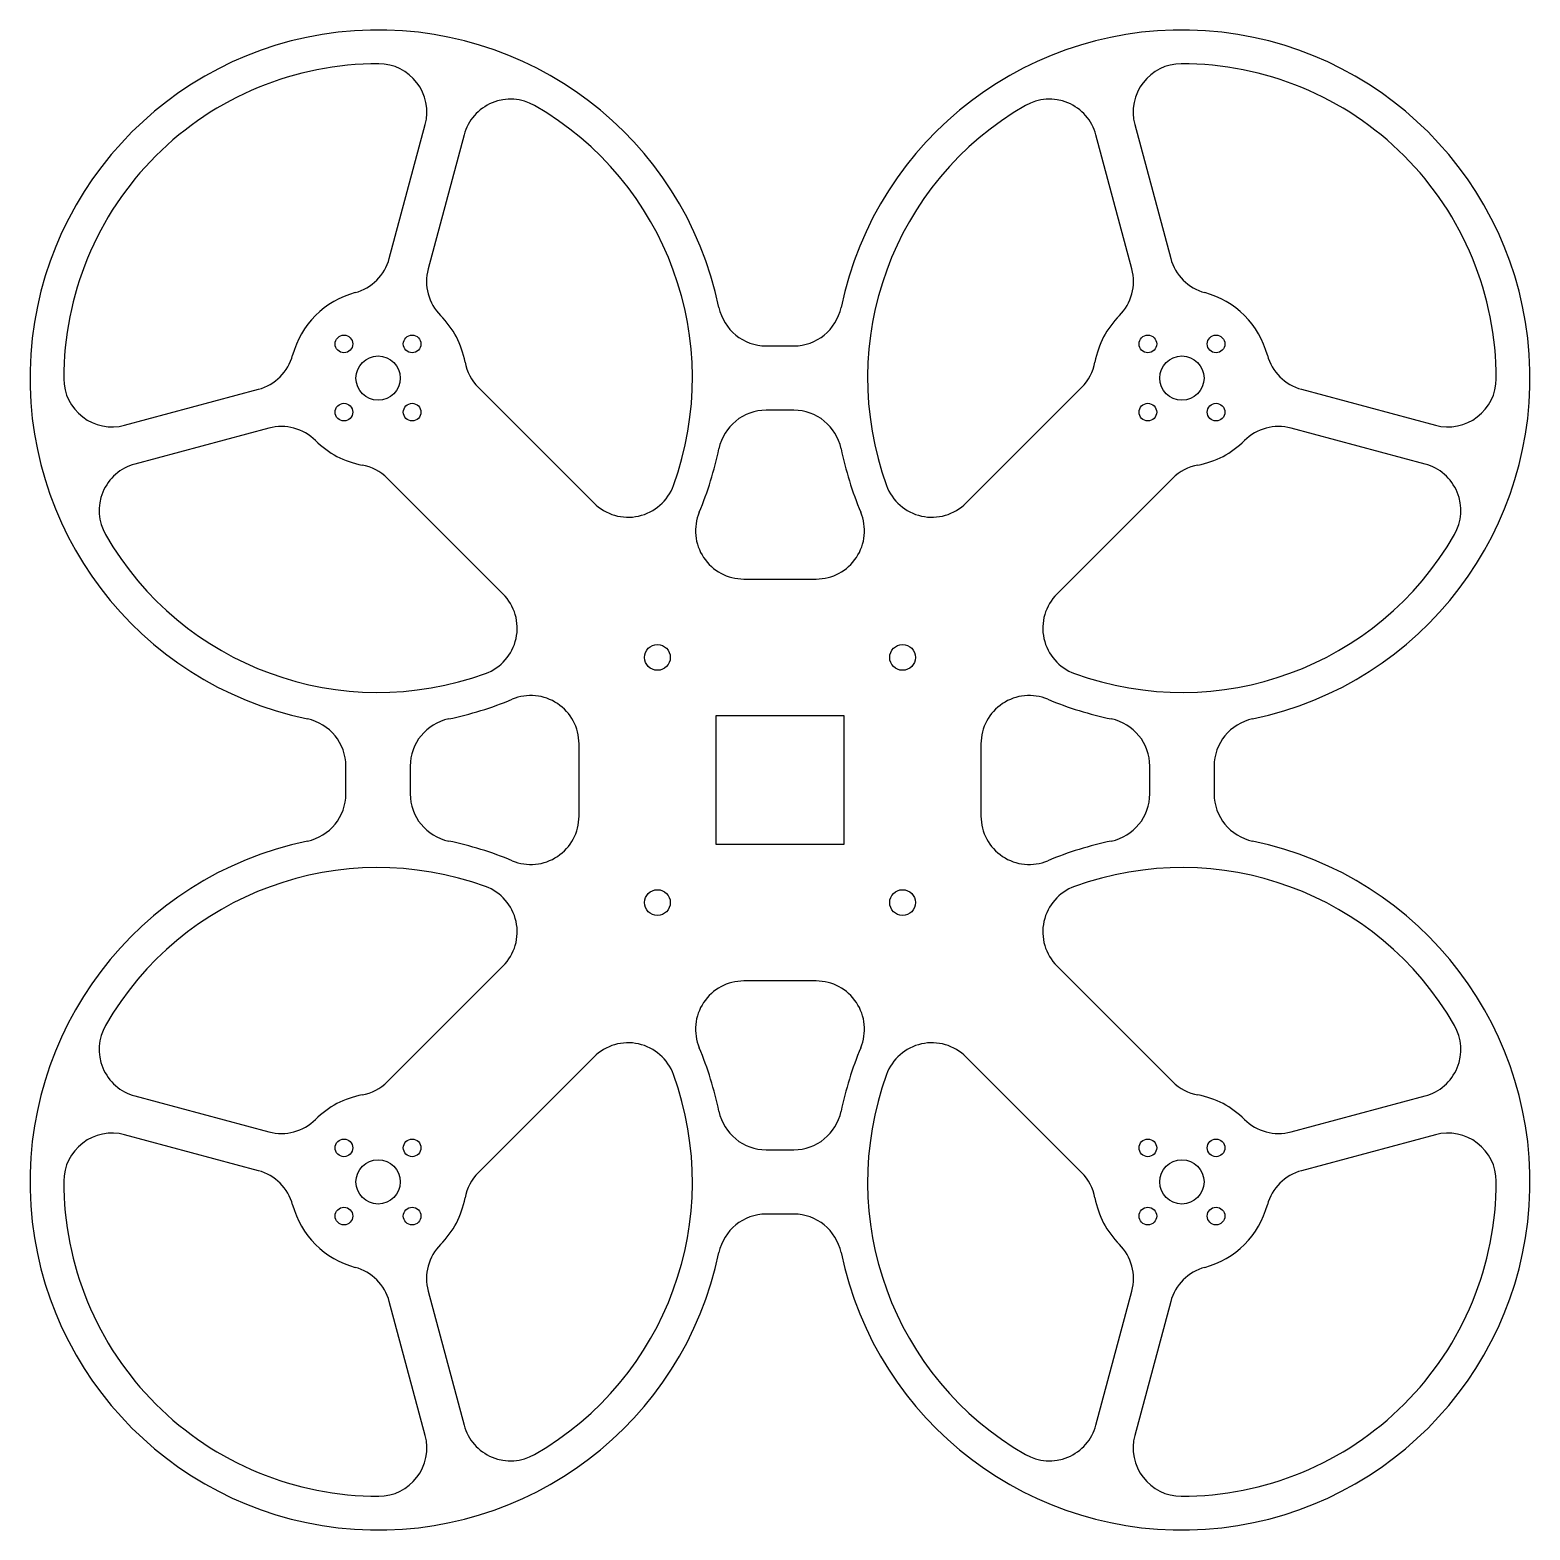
# Model space of a CAD drawing. Header units: millimetres. Extents: x -93 to 93, y -93 to 93.
import ezdxf

# ---------------------------------------------------------------- set-up
doc = ezdxf.new("R2010")
doc.units = ezdxf.units.MM
doc.layers.add('cut', color=7, linetype='Continuous')

msp = doc.modelspace()

# ---------------------------------------------------------------- linework, layer by layer
at = {"layer": 'cut'}
for p, q in [((-48.6, 64.87), (-44.14, 81.55)), ((-39.31, 80.25), (-43.77, 63.57)), ((43.77, 63.57), (39.31, 80.25)), ((44.14, 81.55), (48.6, 64.87)), ((-1.72, 54), (1.72, 54)), ((-81.55, 44.14), (-64.87, 48.6)), ((-37.52, 48.84), (-23.13, 34.45)), ((23.13, 34.45), (37.52, 48.84)), ((64.87, 48.6), (81.55, 44.14)), ((1.72, 46), (-1.72, 46)), ((-63.57, 43.77), (-80.25, 39.31)), ((80.25, 39.31), (63.57, 43.77)), ((-34.45, 23.13), (-48.84, 37.52)), ((48.84, 37.52), (34.45, 23.13)), ((-4.51, 25), (4.51, 25)), ((8, 8), (-8, 8)), ((-8, 8), (-8, -8)), ((8, -8), (8, 8)), ((-25, -4.51), (-25, 4.51)), ((25, 4.51), (25, -4.51)), ((-54, -1.72), (-54, 1.72)), ((-46, 1.72), (-46, -1.72)), ((46, -1.72), (46, 1.72)), ((54, 1.72), (54, -1.72)), ((-8, -8), (8, -8)), ((-48.84, -37.52), (-34.45, -23.13)), ((34.45, -23.13), (48.84, -37.52)), ((4.51, -25), (-4.51, -25)), ((-23.13, -34.45), (-37.52, -48.84)), ((37.52, -48.84), (23.13, -34.45)), ((-80.25, -39.31), (-63.57, -43.77)), ((63.57, -43.77), (80.25, -39.31)), ((-64.87, -48.6), (-81.55, -44.14)), ((81.55, -44.14), (64.87, -48.6)), ((-1.72, -46), (1.72, -46)), ((1.72, -54), (-1.72, -54)), ((-44.14, -81.55), (-48.6, -64.87)), ((-43.77, -63.57), (-39.31, -80.25)), ((39.31, -80.25), (43.77, -63.57)), ((48.6, -64.87), (44.14, -81.55))]:
    msp.add_line(p, q, dxfattribs=at)
for centre, radius in [((-54.24, 54.24), 1.1), ((-45.76, 54.24), 1.1), ((45.76, 54.24), 1.1), ((54.24, 54.24), 1.1), ((-50, 50), 2.75), ((50, 50), 2.75), ((-54.24, 45.76), 1.1), ((-45.76, 45.76), 1.1), ((45.76, 45.76), 1.1), ((54.24, 45.76), 1.1), ((-15.25, 15.25), 1.6), ((15.25, 15.25), 1.6), ((-15.25, -15.25), 1.6), ((15.25, -15.25), 1.6), ((-54.24, -45.76), 1.1), ((-45.76, -45.76), 1.1), ((45.76, -45.76), 1.1), ((54.24, -45.76), 1.1), ((-50, -50), 2.75), ((50, -50), 2.75), ((-54.24, -54.24), 1.1), ((-45.76, -54.24), 1.1), ((45.76, -54.24), 1.1), ((54.24, -54.24), 1.1)]:
    msp.add_circle(centre, radius, dxfattribs=at)
for centre, radius, start, end in [((-50, 50), 43.3, -348.2969, -101.7031), ((50, 50), 43.3, -438.2969, -191.7031), ((-50, 50), 39.1, 89.8801, 180.1199), ((-49.93, 83.1), 6, -15, 89.8801), ((49.93, 83.1), 6, -269.8801, -165), ((50, 50), 39.1, -0.1199, 90.1199), ((-33.51, 78.7), 6, -299.8801, -195), ((33.51, 78.7), 6, -345, -240.1199), ((-50, 50), 39.1, 340.0217, 420.1199), ((50, 50), 39.1, 119.8801, 199.9783), ((-54.4, 66.42), 6, -75, -15), ((-37.98, 62.02), 6, -195, -135), ((37.98, 62.02), 6, -45, 15), ((54.4, 66.42), 6, -165, -105), ((-50, 50), 11, 105, 165), ((50, 50), 11, 15, 75), ((-1.72, 60), 6, 191.7031, 270), ((1.72, 60), 6, 270, 348.2969), ((-50, 50), 11, 370.4397, 405), ((50, 50), 11, -225, -190.4397), ((-66.42, 54.4), 6, -75, -15), ((66.42, 54.4), 6, -165, -105), ((-33.28, 53.08), 6, -169.5603, -135), ((33.28, 53.08), 6, -45, -10.4397), ((-83.1, 49.93), 6, -179.8801, -75), ((83.1, 49.93), 6, -105, -0.1199), ((-1.72, 40), 6, -270, -191.7031), ((1.72, 40), 6, 11.7031, 90), ((-62.02, 37.98), 6, -315, -255), ((62.02, 37.98), 6, -285, -225), ((-50, 50), 11, 225, 259.5603), ((-50, 50), 43.3, -382.6683, -371.7031), ((50, 50), 43.3, -528.2969, -517.3317), ((50, 50), 11, -79.5603, -45), ((-78.7, 33.51), 6, -255, -150.1199), ((78.7, 33.51), 6, -29.8801, 75), ((-53.08, 33.28), 6, 45, 79.5603), ((53.08, 33.28), 6, -259.5603, -225), ((-18.89, 38.69), 6, -135, -19.9783), ((18.89, 38.69), 6, -160.0217, -45), ((-4.51, 31), 6, -202.6683, -90), ((4.51, 31), 6, -90, 22.6683), ((-50, 50), 39.1, 209.8801, 289.9783), ((50, 50), 39.1, 250.0217, 330.1199), ((-38.69, 18.89), 6, -70.0217, 45), ((38.69, 18.89), 6, -225, -109.9783), ((-50, 50), 43.3, -438.2969, -427.3317), ((-31, 4.51), 6, -360, -247.3317), ((31, 4.51), 6, -292.6683, -180), ((50, 50), 43.3, -472.6683, -461.7031), ((-60, 1.72), 6, 0, 78.2969), ((-40, 1.72), 6, -258.2969, -180), ((40, 1.72), 6, 0, 78.2969), ((60, 1.72), 6, 101.7031, 180), ((-60, -1.72), 6, -78.2969, 0), ((-40, -1.72), 6, -180, -101.7031), ((40, -1.72), 6, -78.2969, 0), ((60, -1.72), 6, 180, 258.2969), ((-31, -4.51), 6, -112.6683, 0), ((31, -4.51), 6, -180, -67.3317), ((-50, -50), 43.3, -258.2969, -11.7031), ((-50, -50), 43.3, -292.6683, -281.7031), ((50, -50), 43.3, -168.2969, 78.2969), ((50, -50), 43.3, -258.2969, -247.3317), ((-50, -50), 39.1, 430.0217, 510.1199), ((50, -50), 39.1, 389.8801, 469.9783), ((-38.69, -18.89), 6, -45, 70.0217), ((38.69, -18.89), 6, -250.0217, -135), ((-4.51, -31), 6, -270, -157.3317), ((4.51, -31), 6, -22.6683, 90), ((-78.7, -33.51), 6, -209.8801, -105), ((78.7, -33.51), 6, -75, 29.8801), ((-18.89, -38.69), 6, -340.0217, -225), ((-50, -50), 43.3, -348.2969, -337.3317), ((50, -50), 43.3, -202.6683, -191.7031), ((18.89, -38.69), 6, -315, -199.9783), ((-50, -50), 39.1, 299.8801, 379.9783), ((50, -50), 39.1, 520.0217, 600.1199), ((-50, -50), 11, 100.4397, 135), ((-53.08, -33.28), 6, -79.5603, -45), ((53.08, -33.28), 6, -135, -100.4397), ((50, -50), 11, -315, -280.4397), ((-62.02, -37.98), 6, -105, -45), ((-1.72, -40), 6, -168.2969, -90), ((1.72, -40), 6, -90, -11.7031), ((62.02, -37.98), 6, -135, -75), ((-83.1, -49.93), 6, -285, -180.1199), ((83.1, -49.93), 6, -359.8801, -255), ((-50, -50), 39.1, 179.8801, 270.1199), ((-66.42, -54.4), 6, 15, 75), ((-33.28, -53.08), 6, -225, -190.4397), ((33.28, -53.08), 6, 10.4397, 45), ((50, -50), 39.1, 269.8801, 360.1199), ((66.42, -54.4), 6, -255, -195), ((-50, -50), 11, 315, 349.5603), ((50, -50), 11, -169.5603, -135), ((-50, -50), 11, 195, 255), ((-1.72, -60), 6, 90, 168.2969), ((1.72, -60), 6, 11.7031, 90), ((50, -50), 11, -75, -15), ((-37.98, -62.02), 6, -225, -165), ((37.98, -62.02), 6, -15, 45), ((-54.4, -66.42), 6, 15, 75), ((54.4, -66.42), 6, -255, -195), ((-49.93, -83.1), 6, -89.8801, 15), ((-33.51, -78.7), 6, -165, -60.1199), ((33.51, -78.7), 6, -119.8801, -15), ((49.93, -83.1), 6, -195, -90.1199)]:
    msp.add_arc(centre, radius, start, end, dxfattribs=at)

doc.saveas('drawing.dxf')
